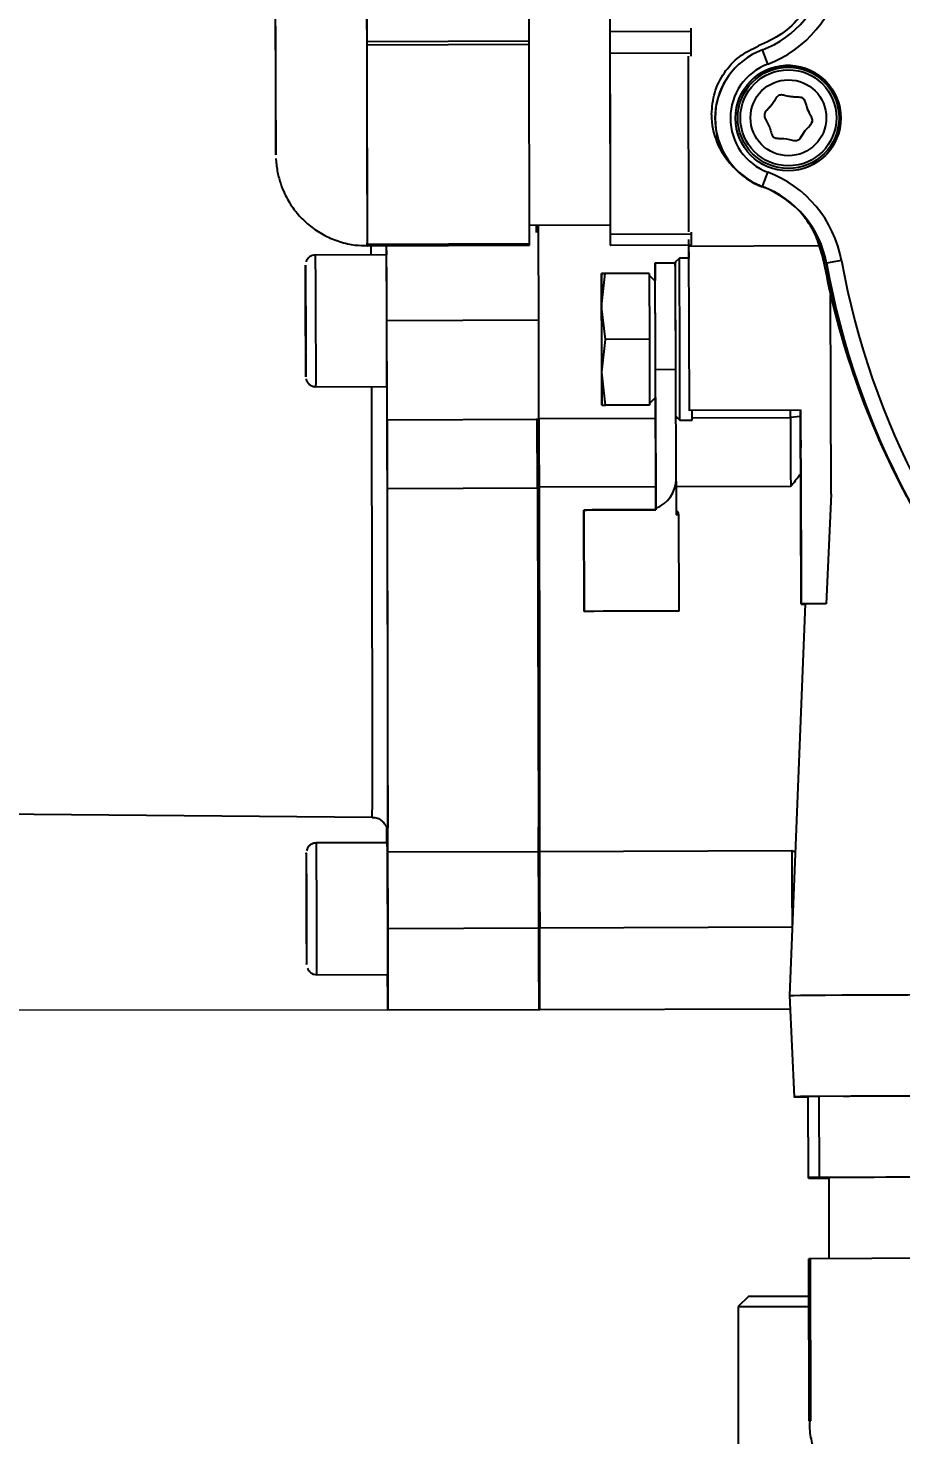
# Model space of a CAD drawing. Header units: millimetres. Extents: x 2271 to 4415, y 823 to 2339.
# Drawn here: x 3550.4 to 3636.6, y 1950.4 to 2089.2 of the extents above; entities that cross this region are included whole.
import ezdxf

# ---------------------------------------------------------------- set-up
doc = ezdxf.new("R2010")
doc.units = ezdxf.units.MM
doc.layers.add('标注', color=3, linetype='Continuous', lineweight=13)
doc.styles.add('SLDTEXTSTYLE1', font='txt.shx', dxfattribs={"width": 0.7, "bigfont": 'gbcbig.shx'})
doc.dimstyles.new('SLDDIMSTYLE12$0', dxfattribs={"dimtxt": 12, "dimasz": 10, "dimexe": 0, "dimexo": 0.0625, "dimgap": 0.875, "dimtad": 1, "dimdec": 1, "dimlfac": 1.8, "dimrnd": 1e-09, "dimzin": 12, "dimdsep": 46, "dimtxsty": 'SLDTEXTSTYLE1', "dimcen": 0.09, "dimdle": 8.16, "dimclrd": 3, "dimclre": 3, "dimadec": 0, "dimazin": 3, "dimtfac": 1, "dimtdec": 1, "dimtofl": 0, "dimtmove": 0, "dimatfit": 3, "dimfxl": 0, "dimfrac": 2, "dimtolj": 1, "dimlwd": 5, "dimlwe": 5, "dimarcsym": 0})

# ---------------------------------------------------------------- blocks, each defined once
blk = doc.blocks.new('*D180')
at = {"layer": 'Defpoints', "color": 0, "transparency": 16777216}
for p in [(3585.56, 2128.31), (3445.91, 1992.31), (3585.96, 1992.31)]:
    blk.add_point(p, dxfattribs=at)
at = {"layer": '标注', "color": 3, "lineweight": 5, "transparency": 16777216}
blk.add_line((3585.5, 2128.31), (3445.91, 2128.31), dxfattribs=at)
at = {"layer": '标注', "color": 3, "linetype": 'Continuous', "lineweight": 5, "transparency": 16777216}
for p, q in [((3445.91, 2118.31), (3445.91, 2002.31)), ((3585.89, 1992.31), (3445.91, 1992.31))]:
    blk.add_line(p, q, dxfattribs=at)
at = {"layer": '标注', "color": 3, "transparency": 16777216}
for points in [[(3444.24, 2118.31), (3447.58, 2118.31), (3445.91, 2128.31)], [(3444.24, 2002.31), (3447.58, 2002.31), (3445.91, 1992.31)]]:
    blk.add_solid(points, dxfattribs=at)
at = {"layer": '标注', "color": 0, "transparency": 16777216, "insert": (3440.03, 2060.31), "char_height": 10, "attachment_point": 5, "rotation": 90, "style": 'SLDTEXTSTYLE1'}
blk.add_mtext('\\A1;136', dxfattribs=at)

msp = doc.modelspace()

# ---------------------------------------------------------------- linework, layer by layer
at = {"color": 7, "linetype": 'Continuous', "lineweight": 25}
for p, q in [((3599.906, 2087.911), (3599.825, 2107.584)), ((3607.902, 2088.846), (3607.829, 2106.699)), ((3583.906, 2087.861), (3583.866, 2097.697)), ((3607.902, 2088.846), (3615.902, 2088.871)), ((3615.902, 2088.871), (3615.901, 2089.173)), ((3583.906, 2087.861), (3599.906, 2087.911)), ((3583.907, 2087.533), (3599.907, 2087.584)), ((3583.929, 2077.697), (3583.907, 2087.533)), ((3599.95, 2067.912), (3599.907, 2087.584)), ((3607.909, 2086.7), (3615.909, 2086.725)), ((3607.948, 2068.846), (3607.909, 2086.7)), ((3615.91, 2086.423), (3615.909, 2086.725)), ((3620.137, 2085.134), (3620.114, 2085.108)), ((3617.908, 2080.669), (3617.908, 2080.62)), ((3623.711, 2081.431), (3623.377, 2081.055)), ((3623.715, 2081.428), (3623.718, 2081.432)), ((3626.611, 2078.26), (3627.141, 2079.06)), ((3627.141, 2079.06), (3627.282, 2079.219)), ((3627.281, 2079.226), (3627.278, 2079.222)), ((3583.95, 2067.861), (3583.929, 2077.697)), ((3622.91, 2073.525), (3622.933, 2073.55)), ((3599.946, 2069.748), (3607.924, 2069.773)), ((3607.902, 2069.773), (3607.906, 2068.846)), ((3583.95, 2067.861), (3599.95, 2067.912)), ((3583.95, 2067.697), (3599.95, 2067.748)), ((3607.912, 2067.773), (3607.948, 2067.773)), ((3607.948, 2068.846), (3615.948, 2068.871)), ((3607.948, 2067.773), (3615.948, 2067.798)), ((3615.647, 2068.334), (3615.649, 2067.676)), ((3615.649, 2067.763), (3615.653, 2066.495)), ((3615.948, 2068.871), (3615.947, 2069.036)), ((3628.302, 2068.371), (3628.944, 2066.38)), ((3585.821, 2066.814), (3578.821, 2066.792)), ((3583.93, 2067.697), (3583.95, 2067.697)), ((3584.323, 2066.809), (3584.32, 2067.699)), ((3585.805, 2067.703), (3585.808, 2066.814)), ((3614.734, 2066.492), (3614.335, 2066.091)), ((3615.653, 2066.495), (3614.734, 2066.492)), ((3615.649, 2067.676), (3628.583, 2067.717)), ((3615.649, 2067.676), (3615.7, 2051.475)), ((3628.944, 2066.38), (3628.944, 2066.331)), ((3607.039, 2064.968), (3607.039, 2064.968)), ((3607.059, 2061.718), (3607.411, 2064.969)), ((3611.732, 2064.982), (3607.398, 2064.969)), ((3611.745, 2064.982), (3607.411, 2064.969)), ((3611.732, 2064.982), (3611.745, 2064.982)), ((3611.745, 2064.982), (3611.772, 2058.483)), ((3614.336, 2065.991), (3612.336, 2065.984)), ((3629.255, 2065.978), (3629.232, 2065.952)), ((3612.341, 2064.219), (3611.746, 2064.811)), ((3577.829, 2063.283), (3577.835, 2063.294)), ((3577.836, 2060.278), (3577.829, 2063.283)), ((3577.835, 2063.283), (3577.829, 2063.283)), ((3577.835, 2063.294), (3577.848, 2060.299)), ((3629.726, 2043.199), (3629.664, 2062.87)), ((3607.438, 2058.469), (3607.059, 2061.718)), ((3577.848, 2057.283), (3577.836, 2060.278)), ((3577.848, 2060.278), (3577.836, 2060.278)), ((3577.848, 2060.299), (3577.854, 2057.294)), ((3600.859, 2060.361), (3585.859, 2060.314)), ((3607.079, 2055.218), (3607.438, 2058.469)), ((3611.772, 2058.483), (3607.438, 2058.469)), ((3611.772, 2058.483), (3611.786, 2051.983)), ((3577.854, 2057.294), (3577.848, 2057.283)), ((3612.381, 2055.511), (3614.381, 2055.517)), ((3612.419, 2041.83), (3612.381, 2055.511)), ((3614.411, 2044.664), (3614.381, 2055.517)), ((3607.452, 2051.969), (3607.079, 2055.218)), ((3578.862, 2053.792), (3585.862, 2053.814)), ((3611.786, 2052.154), (3612.377, 2052.749)), ((3612.367, 2052.739), (3612.405, 2041.83)), ((3607.08, 2051.968), (3607.08, 2051.968)), ((3611.786, 2051.983), (3607.452, 2051.969)), ((3615.7, 2051.475), (3626.7, 2051.51)), ((3615.7, 2051.464), (3615.7, 2051.475)), ((3626.7, 2051.472), (3615.988, 2051.438)), ((3626.7, 2051.51), (3626.76, 2032.38)), ((3626.7, 2051.51), (3626.7, 2051.472)), ((3626.76, 2032.342), (3626.7, 2051.472)), ((3600.876, 2050.56), (3585.876, 2050.513)), ((3600.876, 2050.673), (3612.374, 2050.709)), ((3614.393, 2050.881), (3614.784, 2050.492)), ((3614.394, 2050.715), (3614.559, 2050.716)), ((3614.784, 2050.492), (3615.984, 2050.496)), ((3615.987, 2050.72), (3625.702, 2050.751)), ((3626.709, 2048.505), (3626.709, 2048.514)), ((3626.709, 2048.514), (3626.712, 2047.818)), ((3626.712, 2047.81), (3626.709, 2048.505)), ((3626.712, 2047.818), (3626.712, 2047.81)), ((3626.715, 2046.7), (3626.715, 2046.714)), ((3626.715, 2046.714), (3626.717, 2045.953)), ((3626.717, 2045.939), (3626.715, 2046.7)), ((3626.715, 2046.7), (3626.715, 2046.7)), ((3626.717, 2045.953), (3626.717, 2045.939)), ((3612.396, 2044.658), (3612.409, 2044.658)), ((3612.406, 2041.658), (3612.396, 2044.658)), ((3612.409, 2044.658), (3612.419, 2041.658)), ((3614.406, 2044.487), (3614.416, 2041.164)), ((3626.722, 2044.626), (3626.724, 2043.781)), ((3626.722, 2044.608), (3626.722, 2044.626)), ((3626.724, 2043.763), (3626.722, 2044.608)), ((3626.722, 2044.608), (3626.722, 2044.608)), ((3600.884, 2043.775), (3585.884, 2043.728)), ((3612.397, 2043.91), (3600.884, 2043.874)), ((3625.723, 2043.952), (3614.408, 2043.916)), ((3626.724, 2043.781), (3626.724, 2043.773)), ((3626.724, 2043.773), (3626.75, 2035.665)), ((3626.724, 2043.77), (3626.724, 2043.763)), ((3626.75, 2035.662), (3626.724, 2043.77)), ((3629.726, 2043.199), (3629.234, 2032.388)), ((3605.321, 2031.636), (3605.29, 2041.636)), ((3605.29, 2041.636), (3605.291, 2041.636)), ((3606.366, 2041.639), (3605.291, 2041.636)), ((3605.291, 2041.636), (3605.323, 2031.636)), ((3612.405, 2041.83), (3612.405, 2041.658)), ((3612.405, 2041.83), (3612.405, 2041.83)), ((3612.405, 2041.658), (3612.406, 2041.658)), ((3612.419, 2041.83), (3612.419, 2041.83)), ((3612.419, 2041.658), (3612.419, 2041.83)), ((3612.419, 2041.658), (3612.419, 2041.658)), ((3614.706, 2031.665), (3614.676, 2041.165)), ((3626.75, 2035.665), (3626.75, 2035.662)), ((3627.162, 2032.365), (3625.598, 1993.749)), ((3629.234, 2032.388), (3626.76, 2032.38)), ((3626.76, 2032.38), (3626.76, 2032.342)), ((3626.76, 2032.342), (3627.161, 2032.343)), ((3605.321, 2031.636), (3605.323, 2031.636)), ((3473.77, 2012.331), (3584.414, 2011.327)), ((3585.902, 2009.837), (3585.9, 2009.833)), ((3585.904, 2008.814), (3578.904, 2008.792)), ((3600.935, 2007.921), (3585.935, 2007.874)), ((3600.935, 2007.952), (3625.836, 2008.031)), ((3625.836, 2008.031), (3626.171, 2007.904)), ((3577.914, 2005.753), (3577.924, 2004.03)), ((3577.914, 2004.011), (3577.914, 2005.753)), ((3577.925, 2000.547), (3577.914, 2004.011)), ((3577.924, 2004.011), (3577.914, 2004.011)), ((3577.924, 2004.03), (3577.935, 2000.566)), ((3577.935, 1998.825), (3577.925, 2000.547)), ((3577.935, 2000.547), (3577.925, 2000.547)), ((3577.935, 2000.566), (3577.935, 1998.825)), ((3600.947, 2000.374), (3585.948, 2000.327)), ((3625.86, 2000.471), (3600.947, 2000.392)), ((3625.86, 2000.471), (3625.861, 2000.251)), ((3578.945, 1995.792), (3585.945, 1995.814)), ((3625.598, 1993.749), (3626.066, 1983.75)), ((3585.956, 1992.314), (3600.956, 1992.361)), ((3600.886, 1992.361), (3625.659, 1992.439)), ((3627.479, 1975.774), (3627.454, 1983.774)), ((3627.454, 1983.774), (3627.454, 1983.736)), ((3627.48, 1975.736), (3627.454, 1983.736)), ((3646.381, 1983.857), (3628.528, 1983.781)), ((3628.553, 1975.781), (3628.528, 1983.781)), ((3627.479, 1975.774), (3627.48, 1975.736)), ((3646.406, 1975.857), (3628.553, 1975.781)), ((3628.553, 1975.736), (3629.48, 1975.737)), ((3629.48, 1975.761), (3629.505, 1967.785)), ((3647.341, 1967.861), (3627.669, 1967.778)), ((3627.555, 1951.777), (3627.505, 1967.776)), ((3627.505, 1967.776), (3627.505, 1967.734)), ((3627.555, 1951.734), (3627.505, 1967.734)), ((3627.719, 1951.778), (3627.669, 1967.778)), ((3621.554, 1964.062), (3620.554, 1963.062)), ((3627.68, 1964.062), (3621.554, 1964.062)), ((3620.554, 1963.062), (3620.554, 1936.062)), ((3620.554, 1963.062), (3627.683, 1963.062)), ((3627.555, 1951.777), (3627.555, 1951.755)), ((3627.555, 1951.755), (3627.555, 1951.734))]:
    msp.add_line(p, q, dxfattribs=at)
at = {"color": 7, "linetype": 'Continuous', "lineweight": 25, "flags": 128}
for points in [[(3583.929, 2077.697), (3583.923, 2080.044), (3583.917, 2082.521), (3583.91, 2085.087), (3583.902, 2087.697), (3583.893, 2090.308), (3583.884, 2092.874), (3583.875, 2095.351), (3583.866, 2097.697)], [(3574.841, 2090.547), (3574.847, 2088.64), (3574.853, 2086.698), (3574.86, 2084.79), (3574.866, 2082.987), (3574.873, 2081.353), (3574.88, 2079.947), (3574.886, 2078.821), (3574.892, 2078.014), (3574.897, 2077.556), (3574.9, 2077.463), (3574.903, 2077.74), (3574.904, 2078.375), (3574.904, 2079.346), (3574.902, 2080.618), (3574.899, 2082.145), (3574.896, 2083.872), (3574.891, 2085.735), (3574.885, 2087.669)], [(3574.885, 2087.669), (3574.879, 2089.603)], [(3607.909, 2086.7), (3607.908, 2086.968), (3607.907, 2087.236), (3607.907, 2087.504), (3607.906, 2087.773), (3607.905, 2088.041), (3607.904, 2088.31), (3607.903, 2088.578), (3607.902, 2088.846)], [(3615.909, 2086.725), (3615.908, 2086.993), (3615.907, 2087.261), (3615.907, 2087.53), (3615.906, 2087.798), (3615.905, 2088.066), (3615.904, 2088.335), (3615.903, 2088.603), (3615.902, 2088.871)], [(3583.907, 2087.533), (3583.907, 2087.574), (3583.907, 2087.615), (3583.907, 2087.656), (3583.907, 2087.697), (3583.907, 2087.738), (3583.907, 2087.779), (3583.906, 2087.82), (3583.906, 2087.861)], [(3599.907, 2087.584), (3599.907, 2087.625), (3599.907, 2087.666), (3599.907, 2087.707), (3599.907, 2087.748), (3599.907, 2087.789), (3599.906, 2087.83), (3599.906, 2087.87), (3599.906, 2087.911)], [(3574.901, 2076.685), (3574.901, 2076.68), (3574.903, 2076.676)], [(3583.95, 2067.697), (3583.95, 2067.718), (3583.95, 2067.738), (3583.95, 2067.758), (3583.95, 2067.779), (3583.95, 2067.799), (3583.95, 2067.82), (3583.95, 2067.84), (3583.95, 2067.861)], [(3599.95, 2067.748), (3599.95, 2067.768), (3599.95, 2067.788), (3599.95, 2067.809), (3599.95, 2067.829), (3599.95, 2067.85), (3599.95, 2067.87), (3599.95, 2067.891), (3599.95, 2067.912)], [(3577.829, 2065.493), (3577.828, 2065.606), (3577.824, 2065.788), (3577.824, 2065.788)], [(3612.381, 2055.511), (3612.376, 2057.084), (3612.371, 2058.724), (3612.366, 2060.353), (3612.36, 2061.892), (3612.354, 2063.267), (3612.349, 2064.412), (3612.343, 2065.271), (3612.339, 2065.804), (3612.336, 2065.984), (3612.334, 2065.804), (3612.333, 2065.271), (3612.333, 2064.412), (3612.333, 2064.288)], [(3614.372, 2058.491), (3614.367, 2060.124), (3614.361, 2061.682), (3614.355, 2063.09), (3614.35, 2064.283), (3614.344, 2065.205), (3614.34, 2065.814), (3614.336, 2066.08), (3614.334, 2065.991)], [(3577.859, 2054.789), (3577.859, 2054.789), (3577.86, 2054.825)], [(3584.414, 2011.327), (3584.418, 2011.371), (3584.424, 2011.724), (3584.429, 2012.427), (3584.432, 2013.474), (3584.435, 2014.859), (3584.436, 2016.572), (3584.436, 2018.6), (3584.434, 2020.928), (3584.432, 2023.54), (3584.428, 2026.417), (3584.423, 2029.538), (3584.416, 2032.881), (3584.409, 2036.421), (3584.401, 2040.133), (3584.391, 2043.991), (3584.381, 2047.967), (3584.369, 2052.031), (3584.364, 2053.809)], [(3585.849, 2053.814), (3585.854, 2051.782), (3585.866, 2047.593), (3585.877, 2043.496), (3585.887, 2039.52), (3585.895, 2035.694), (3585.903, 2032.045), (3585.909, 2028.6), (3585.915, 2025.384), (3585.919, 2022.419), (3585.921, 2019.727), (3585.923, 2017.327), (3585.923, 2015.237), (3585.922, 2013.472), (3585.919, 2012.045), (3585.916, 2010.965), (3585.911, 2010.241), (3585.904, 2009.877), (3585.902, 2009.837)], [(3625.702, 2050.751), (3625.7, 2051.328), (3625.7, 2051.468)], [(3626.702, 2050.853), (3626.677, 2050.848), (3625.702, 2050.751)], [(3625.702, 2050.751), (3625.703, 2050.398), (3625.705, 2049.879), (3625.707, 2049.201), (3625.71, 2048.378), (3625.713, 2047.424), (3625.716, 2046.355), (3625.72, 2045.191), (3625.723, 2043.952)], [(3585.884, 2043.728), (3585.895, 2039.598), (3585.904, 2035.601), (3585.913, 2031.76), (3585.92, 2028.102), (3585.926, 2024.649), (3585.931, 2021.423), (3585.935, 2018.445), (3585.938, 2015.734), (3585.939, 2013.306), (3585.939, 2011.179), (3585.938, 2009.364), (3585.935, 2007.874)], [(3600.884, 2043.775), (3600.895, 2039.646), (3600.904, 2035.648), (3600.913, 2031.807), (3600.92, 2028.149), (3600.926, 2024.696), (3600.931, 2021.47), (3600.935, 2018.492), (3600.938, 2015.781), (3600.939, 2013.354), (3600.939, 2011.226), (3600.938, 2009.411), (3600.935, 2007.921)], [(3605.29, 2041.636), (3605.56, 2041.636), (3606.107, 2041.638), (3606.896, 2041.641), (3607.878, 2041.644), (3608.991, 2041.647), (3610.166, 2041.651), (3611.328, 2041.655), (3612.405, 2041.658)], [(3612.419, 2041.658), (3611.344, 2041.655), (3610.182, 2041.651), (3609.007, 2041.647), (3607.892, 2041.644), (3606.908, 2041.641), (3606.116, 2041.638), (3605.565, 2041.636), (3605.291, 2041.636)], [(3606.364, 2041.639), (3606.671, 2041.64), (3607.271, 2041.642), (3608.11, 2041.644), (3609.115, 2041.648), (3610.195, 2041.651), (3611.255, 2041.654), (3612.201, 2041.657), (3612.419, 2041.658)], [(3612.419, 2041.658), (3612.211, 2041.657), (3611.267, 2041.654), (3610.207, 2041.651), (3609.127, 2041.648), (3608.121, 2041.644), (3607.279, 2041.642), (3606.676, 2041.64), (3606.366, 2041.639)], [(3612.419, 2041.658), (3612.415, 2041.658), (3612.406, 2041.658)], [(3614.676, 2041.165), (3614.66, 2041.165), (3614.612, 2041.165), (3614.53, 2041.165), (3614.416, 2041.164)], [(3614.706, 2031.665), (3614.53, 2031.665), (3614.012, 2031.663), (3613.191, 2031.66), (3612.128, 2031.657), (3610.904, 2031.653), (3609.613, 2031.649), (3608.35, 2031.645), (3607.212, 2031.642), (3606.285, 2031.639), (3605.639, 2031.637), (3605.323, 2031.636)], [(3585.871, 2008.814), (3585.867, 2009.364), (3585.86, 2010.252)], [(3577.942, 1996.789), (3577.944, 1996.981), (3577.944, 1997.534), (3577.943, 1998.412), (3577.941, 1999.554), (3577.938, 2000.882), (3577.934, 2002.306), (3577.929, 2003.729), (3577.924, 2005.054), (3577.919, 2006.19), (3577.914, 2007.06), (3577.91, 2007.606), (3577.907, 2007.789), (3577.905, 2007.597), (3577.905, 2007.043), (3577.906, 2006.165), (3577.908, 2005.024), (3577.911, 2003.695), (3577.915, 2002.271), (3577.92, 2000.848), (3577.925, 1999.524), (3577.93, 1998.387), (3577.935, 1997.517), (3577.939, 1996.972), (3577.942, 1996.789)], [(3625.836, 2008.031), (3625.838, 2007.544), (3625.84, 2006.898), (3625.842, 2006.103), (3625.845, 2005.173), (3625.849, 2004.126), (3625.852, 2002.98), (3625.856, 2001.754), (3625.86, 2000.471)], [(3585.948, 2000.327), (3585.952, 1998.458), (3585.956, 1996.736), (3585.959, 1995.228), (3585.96, 1993.99), (3585.96, 1993.071), (3585.959, 1992.505), (3585.956, 1992.314), (3585.952, 1992.505), (3585.947, 1993.071), (3585.941, 1993.99), (3585.935, 1995.228), (3585.932, 1995.814)], [(3625.598, 1993.749), (3625.642, 1993.752), (3625.998, 1993.758), (3626.704, 1993.765), (3627.748, 1993.774), (3629.115, 1993.783), (3630.781, 1993.792), (3632.721, 1993.802), (3634.902, 1993.812), (3637.291, 1993.823), (3639.847, 1993.833), (3642.532, 1993.843), (3645.3, 1993.852), (3648.108, 1993.862), (3650.911, 1993.87), (3653.663, 1993.877), (3656.32, 1993.884), (3658.84, 1993.89), (3661.181, 1993.894), (3663.307, 1993.897), (3665.183, 1993.899), (3666.779, 1993.9), (3668.07, 1993.899), (3669.033, 1993.897)], [(3627.669, 1967.778), (3627.648, 1967.777), (3627.627, 1967.777), (3627.607, 1967.777), (3627.586, 1967.777), (3627.566, 1967.777), (3627.545, 1967.777), (3627.525, 1967.777), (3627.505, 1967.776)], [(3627.719, 1951.778), (3627.698, 1951.777), (3627.678, 1951.777), (3627.657, 1951.777), (3627.636, 1951.777), (3627.616, 1951.777), (3627.596, 1951.777), (3627.575, 1951.777), (3627.555, 1951.777)]]:
    msp.add_lwpolyline(points, dxfattribs=at)
at = {"color": 7, "linetype": 'Continuous', "lineweight": 25}
for centre, radius in [((3625.467, 2080.293), 5.2), ((3625.493, 2080.321), 5), ((3625.498, 2080.327), 4.739), ((3625.5, 2080.329), 3.742)]:
    msp.add_circle(centre, radius, dxfattribs=at)
for centre, radius, start, end in [((1172.689, 2084.929), 2435.21, 0.066914, 0.490422), ((6331.653, 2096.402), 2756.822, 179.953718, 180.409783), ((2013.902, 2085.652), 1560.985, 0.074045, 0.47763), ((3619.417, 2096.392), 10, 290.58662, 349.69397), ((3619.419, 2096.395), 11.5, 290.58662, 349.69398), ((1860.279, 2079.626), 1714.626, 359.901422, 0.268769), ((1172.748, 2075.301), 2435.183, 359.869926, 0.293437), ((3625.465, 2080.29), 7.2, 110.58678, 249.4134), ((3469.091, 2028.046), 164.762, 20.45627, 20.97729), ((3625.442, 2080.265), 7.2, 137.72619, 249.41336), ((3625.467, 2080.293), 5.7, 110.58679, 249.4134), ((3625.459, 2080.284), 5.2, 317.72621, 137.72594), ((3625.108, 2080.632), 7.2, 180.09019, 224.23125), ((2486.269, 2072.514), 1097.672, 359.74859, 0.270567), ((3247.053, 2215.94), 401.946, 339.2524, 339.46673), ((3619.419, 2064.191), 11.5, 10.30623, 69.41324), ((3619.394, 2064.163), 10, 10.30621, 69.41324), ((3619.417, 2064.189), 10, 10.30623, 69.41324), ((3619.111, 2064.511), 10, 10.48648, 37.80325), ((1022.477, 2053.851), 2578.39, 0.144658, 0.35331), ((5240.604, 2078.305), 1632.725, 180.331938, 180.3696), ((1975.268, 2068.036), 1632.68, 359.990748, 0.02841), ((1983.268, 2068.062), 1632.68, 359.990748, 0.02841), ((2530.829, 2058.45), 1048.025, 0.10183, 0.45607), ((2538.297, 2058.473), 1047.557, 0.101779, 0.456178), ((-631.955, 2047.544), 4217.833, 0.173468, 0.27385), ((2579.83, 2057.455), 1034.943, 0.057391, 0.500284), ((4881.918, 2064.4), 1304.095, 179.939016, 180.422274), ((2220.653, 2056.958), 1357.203, 0.141342, 0.360319), ((3963.779, 2063.402), 356.743, 179.74859, 180.27057), ((3250.304, 2061.159), 356.755, 0.08979, 0.61175), ((2152.981, 2054.507), 1461.4, 0.039606, 0.45024), ((3707.608, 2080.891), 80, 190.48648, 208.29542), ((3707.942, 2080.265), 80, 190.3062, 221.34361), ((3674.042, 1825.987), 244.134, 100.21812, 100.57087), ((3707.965, 2080.29), 80, 190.30621, 259.69381), ((3707.967, 2080.293), 78.5, 190.30621, 259.69381), ((2357.175, 2054.539), 1255.204, 359.918306, 0.441874), ((7091.989, 2069.427), 3484.958, 180.126742, 180.233607), ((122.129, 2047.509), 3484.958, 0.126742, 0.233607), ((2617.66, 2056.011), 960.201, 359.929219, 0.25625), ((2807.992, 2055.949), 770.874, 359.839675, 0.324314), ((2815.048, 2055.971), 770.817, 359.839654, 0.324328), ((1412.493, 2051.634), 2173.384, 359.970463, 0.228831), ((1427.493, 2051.681), 2173.384, 359.970463, 0.228831), ((-295.02, 2046.084), 3909.412, 0.132005, 0.18183), ((2579.856, 2053.02), 1034.931, 359.860064, 0.30296), ((3963.815, 2055.777), 356.755, 180.08979, 180.61175), ((3250.34, 2053.533), 356.743, 359.74859, 0.27057), ((3551.706, 2051.206), 64.283, 359.36654, 0.20631), ((5060.01, 2048.937), 1474.135, 179.938756, 180.202472), ((5075.01, 2048.985), 1474.135, 179.938756, 180.202472), ((3596.718, 2010.359), 10.831, 180.41895, 182.78629), ((2195.682, 1997.938), 1383.264, 359.911087, 0.449557), ((2202.841, 1997.961), 1383.105, 359.911064, 0.449596), ((5673.877, 2007.44), 2087.941, 179.988075, 180.195186), ((5688.877, 2007.487), 2087.941, 179.988075, 180.195186), ((2688.825, 1995.417), 912.136, 359.808041, 0.311374), ((3637.554, 490.085), 1493.723, 90.346246, 90.387413), ((3637.579, 482.085), 1493.723, 90.346246, 90.387413), ((3628.175, 3469.413), 1493.678, 269.973304, 270.014472), ((3649.679, -252.033), 2227.886, 90.056559, 90.519478)]:
    msp.add_arc(centre, radius, start, end, dxfattribs=at)
for centre, major_axis, ratio, start_param, end_param in [((3615.396, 2044.667), (2.128, -2.118), 0.9982824, 3.9286365, 4.0203054), ((3611.411, 2044.655), (2.112, 2.131), 0.9996447, 4.2654461, 5.4964055)]:
    msp.add_ellipse(centre, major_axis=major_axis, ratio=ratio, start_param=start_param, end_param=end_param, dxfattribs=at)
for points in [[(3628.854, 2095.005), (3628.64, 2094.169), (3628.211, 2092.498), (3626.781, 2090.316), (3624.9, 2088.507), (3623.337, 2087.778), (3622.555, 2087.413)], [(3600.724, 2043.873), (3600.721, 2044.7), (3600.716, 2046.352), (3600.709, 2048.377), (3600.705, 2049.938), (3600.703, 2050.428), (3600.702, 2050.672)], [(3600.724, 2043.873), (3600.73, 2041.801), (3600.743, 2037.657), (3600.761, 2031.83), (3600.779, 2026.394), (3600.794, 2021.451), (3600.808, 2017.059), (3600.82, 2013.303), (3600.83, 2010.167), (3600.834, 2008.691), (3600.837, 2007.952)], [(3600.86, 2000.392), (3600.858, 2001.249), (3600.852, 2002.962), (3600.845, 2005.164), (3600.84, 2006.949), (3600.838, 2007.618), (3600.837, 2007.952)], [(3600.842, 2006.361), (3600.842, 2006.301), (3600.842, 2006.183), (3600.845, 2005.261), (3600.849, 2003.94), (3600.854, 2002.368), (3600.859, 2000.795), (3600.863, 1999.471), (3600.866, 1998.544), (3600.867, 1998.422), (3600.867, 1998.361)], [(3600.886, 1992.361), (3600.885, 1992.477), (3600.885, 1992.709), (3600.879, 1994.495), (3600.871, 1997.096), (3600.864, 1999.293), (3600.86, 2000.392)]]:
    msp.add_open_spline(points, degree=3, dxfattribs=at)
for points, knots in [([(3617.91, 2080.669), (3617.971, 2081.393), (3618.094, 2082.844), (3619.096, 2084.817), (3620.583, 2086.46), (3621.898, 2087.095), (3622.555, 2087.413)], [0, 0, 0, 0, 0.2490317, 0.4993545, 0.7496772, 1, 1, 1, 1]), ([(3615.59, 2086.423), (3615.591, 2086.1), (3615.596, 2084.524), (3615.605, 2081.738), (3615.616, 2078.202), (3615.626, 2074.923), (3615.635, 2072.044), (3615.641, 2070.076), (3615.644, 2069.265), (3615.645, 2069.089)], [0, 0, 0, 0, 0.0466301, 0.227282, 0.407934, 0.5885859, 0.7692378, 0.9498897, 1, 1, 1, 1]), ([(3627.145, 2079.064), (3626.991, 2078.78), (3626.806, 2078.441), (3626.479, 2078.131), (3626.22, 2078.049), (3625.643, 2078.179), (3625.003, 2078.311), (3624.382, 2078.294), (3624.047, 2078.383), (3623.876, 2078.617), (3623.765, 2078.928), (3623.643, 2079.468), (3623.343, 2079.985), (3623.112, 2080.439), (3623.124, 2080.71), (3623.336, 2081.109), (3623.932, 2081.534), (3624.19, 2082.22), (3624.521, 2082.527), (3624.78, 2082.608), (3625.357, 2082.479), (3625.996, 2082.346), (3626.618, 2082.363), (3626.952, 2082.275), (3627.124, 2082.04), (3627.235, 2081.73), (3627.357, 2081.19), (3627.656, 2080.673), (3627.887, 2080.219), (3627.876, 2079.948), (3627.66, 2079.552), (3627.379, 2079.286), (3627.145, 2079.064)], [0, 0, 0, 0, 0.0662649, 0.0793317, 0.0917493, 0.1205736, 0.1985399, 0.2267612, 0.2498448, 0.2658901, 0.2845053, 0.318085, 0.3794264, 0.4082507, 0.4206683, 0.4337351, 0.5, 0.5662649, 0.5793317, 0.5917493, 0.6205736, 0.6985399, 0.7267612, 0.7498448, 0.7658901, 0.7845053, 0.818085, 0.8794264, 0.9082507, 0.9206683, 0.9337351, 1, 1, 1, 1]), ([(3627.615, 2079.595), (3627.674, 2079.653), (3627.778, 2079.756), (3627.871, 2079.945), (3627.885, 2080.215), (3627.61, 2080.74), (3627.318, 2081.324), (3627.175, 2081.929), (3627.004, 2082.229), (3626.733, 2082.335), (3626.404, 2082.362), (3625.851, 2082.341), (3625.276, 2082.496), (3624.774, 2082.606), (3624.521, 2082.52), (3624.417, 2082.443), (3624.382, 2082.39), (3624.382, 2082.39)], [0, 0, 0, 0, 0.0442933, 0.0782703, 0.1105592, 0.1855092, 0.3882407, 0.461623, 0.521646, 0.5633676, 0.6117717, 0.6990871, 0.8585898, 0.9335398, 0.9658287, 0.9998057, 1, 1, 1, 1]), ([(3574.91, 2076.308), (3574.911, 2076.28), (3574.915, 2076.184), (3574.941, 2075.811), (3575.031, 2075.079), (3575.259, 2074.099), (3575.72, 2072.865), (3576.398, 2071.649), (3577.348, 2070.472), (3578.449, 2069.486), (3579.735, 2068.668), (3581.185, 2068.076), (3582.606, 2067.731), (3583.534, 2067.734), (3583.931, 2067.736)], [0, 0, 0, 0, 0.0097053, 0.0332249, 0.0826413, 0.1713125, 0.2497861, 0.3676399, 0.4710802, 0.5759853, 0.6863554, 0.7995369, 0.914206, 1, 1, 1, 1]), ([(3600.644, 2069.015), (3600.644, 2069.024), (3600.643, 2069.462), (3600.643, 2069.607), (3600.642, 2069.75)], [0, 0, 0, 0, 0.0204207, 1, 1, 1, 1]), ([(3578.811, 2066.78), (3578.704, 2066.773), (3578.496, 2066.761), (3578.236, 2066.615), (3578.051, 2066.439), (3577.937, 2066.269), (3577.896, 2066.157), (3577.879, 2066.112)], [0, 0, 0, 0, 0.2579388, 0.5046447, 0.7086223, 0.8810116, 1, 1, 1, 1]), ([(3607.411, 2064.969), (3607.405, 2064.969), (3607.179, 2064.968), (3607.108, 2064.968), (3607.039, 2064.968)], [0, 0, 0, 0, 0.0269952, 1, 1, 1, 1]), ([(3607.039, 2064.968), (3607.078, 2064.968), (3607.129, 2064.968), (3607.344, 2064.969), (3607.398, 2064.969)], [0, 0, 0, 0, 0.7469333, 1, 1, 1, 1]), ([(3577.882, 2054.591), (3577.889, 2054.558), (3577.919, 2054.412), (3578.046, 2054.18), (3578.29, 2053.95), (3578.57, 2053.809), (3578.773, 2053.806), (3578.86, 2053.805)], [0, 0, 0, 0, 0.0748294, 0.3354622, 0.5577007, 0.8095366, 1, 1, 1, 1]), ([(3607.08, 2051.968), (3607.149, 2051.968), (3607.22, 2051.968), (3607.446, 2051.969), (3607.452, 2051.969)], [0, 0, 0, 0, 0.97300478, 1, 1, 1, 1]), ([(3600.705, 2049.856), (3600.708, 2048.856), (3600.718, 2045.6), (3600.735, 2040.31), (3600.754, 2034.119), (3600.772, 2028.388), (3600.789, 2023.201), (3600.803, 2018.65), (3600.815, 2014.814), (3600.825, 2011.753), (3600.832, 2009.541), (3600.836, 2008.133), (3600.837, 2007.951), (3600.837, 2007.86)], [0, 0, 0, 0, 0.0424766, 0.138229, 0.2339813, 0.3297336, 0.425486, 0.5212383, 0.6169907, 0.712743, 0.8084953, 0.9042477, 1, 1, 1, 1]), ([(3626.72, 2045.214), (3626.682, 2045.164), (3626.357, 2044.735), (3626.02, 2044.319), (3625.723, 2043.952)], [0, 0, 0, 0, 0.1172043, 1, 1, 1, 1]), ([(3614.675, 2041.175), (3614.668, 2041.235), (3614.655, 2041.344), (3614.575, 2041.474), (3614.491, 2041.558), (3614.431, 2041.592), (3614.407, 2041.605)], [0, 0, 0, 0, 0.3380438, 0.6128668, 0.8421432, 1, 1, 1, 1]), ([(3629.234, 2032.388), (3628.595, 2032.383), (3627.392, 2032.374), (3627.276, 2032.368), (3627.222, 2032.365)], [0, 0, 0, 0, 0.5305833, 1, 1, 1, 1]), ([(3584.414, 2011.302), (3584.503, 2011.307), (3584.758, 2011.319), (3585.129, 2011.16), (3585.461, 2010.911), (3585.67, 2010.645), (3585.776, 2010.443), (3585.803, 2010.356), (3585.807, 2010.344)], [0, 0, 0, 0, 0.1450973, 0.4159266, 0.6355926, 0.8214957, 0.9758293, 1, 1, 1, 1]), ([(3600.837, 2007.86), (3600.837, 2007.954), (3600.836, 2008.141), (3600.833, 2009.088), (3600.83, 2010.105), (3600.829, 2010.361)], [0, 0, 0, 0, 0.4281403, 0.8562806, 1, 1, 1, 1]), ([(3600.837, 2007.89), (3600.835, 2008.556), (3600.832, 2009.249), (3600.829, 2010.314), (3600.829, 2010.353)], [0, 0, 0, 0, 0.9630145, 1, 1, 1, 1]), ([(3578.901, 2008.777), (3578.819, 2008.777), (3578.631, 2008.776), (3578.376, 2008.654), (3578.17, 2008.483), (3578.04, 2008.302), (3577.966, 2008.147), (3577.944, 2008.053), (3577.935, 2008.019)], [0, 0, 0, 0, 0.1819525, 0.4209904, 0.6165301, 0.781902, 0.919201, 1, 1, 1, 1]), ([(3600.84, 2006.978), (3600.84, 2006.916), (3600.84, 2006.775), (3600.841, 2006.508), (3600.841, 2006.361)], [0, 0, 0, 0, 0.4451848, 1, 1, 1, 1]), ([(3600.867, 1998.361), (3600.868, 1997.959), (3600.873, 1996.477), (3600.879, 1994.486), (3600.885, 1992.692), (3600.885, 1992.471), (3600.886, 1992.361)], [0, 0, 0, 0, 0.1102865, 0.4068576, 0.7034288, 1, 1, 1, 1]), ([(3578.017, 1996.437), (3578.053, 1996.352), (3578.13, 1996.174), (3578.359, 1995.962), (3578.64, 1995.813), (3578.851, 1995.806), (3578.947, 1995.803)], [0, 0, 0, 0, 0.2289572, 0.4785056, 0.7623915, 1, 1, 1, 1]), ([(3627.454, 1983.769), (3627.09, 1983.766), (3626.261, 1983.759), (3625.956, 1983.75), (3626.261, 1983.744), (3627.09, 1983.742), (3627.454, 1983.741)], [0, 0, 0, 0, 0.21992535, 0.5, 0.78007465, 1, 1, 1, 1]), ([(3644.325, 1983.848), (3644.069, 1983.847), (3642.397, 1983.842), (3639.428, 1983.83), (3635.665, 1983.815), (3632.769, 1983.801), (3631.421, 1983.794), (3630.941, 1983.791)], [0, 0, 0, 0, 0.0483966, 0.3163641, 0.5843316, 0.8522991, 1, 1, 1, 1]), ([(3627.597, 1951.755), (3627.588, 1951.499), (3627.56, 1950.697), (3627.839, 1949.4), (3628.363, 1947.952), (3629.089, 1946.693), (3629.945, 1945.627), (3630.888, 1944.755), (3631.869, 1944.071), (3632.845, 1943.561), (3633.773, 1943.207), (3634.611, 1942.984), (3635.304, 1942.863), (3635.819, 1942.81), (3636.133, 1942.792), (3636.289, 1942.787), (3636.381, 1942.784), (3636.419, 1942.784), (3636.438, 1942.783)], [0, 0, 0, 0, 0.0532322, 0.1667177, 0.2730474, 0.3732667, 0.4677947, 0.5566717, 0.6396428, 0.7161697, 0.7854007, 0.8460975, 0.8963537, 0.9322828, 0.9543996, 0.9681561, 0.9842549, 1, 1, 1, 1])]:
    msp.add_open_spline(points, degree=3, knots=knots, dxfattribs=at)

# ---------------------------------------------------------------- dimensions: what is measured, and where the dimension line sits
at = {"layer": '标注'}
dim = msp.add_linear_dim(base=(3445.909, 1992.314), p1=(3585.56, 2128.313), p2=(3585.956, 1992.314), angle=90, text='136', dimstyle='SLDDIMSTYLE12$0', override={"dimtxt": 10, "dimtdec": 3, "dimtzin": 0}, dxfattribs=at)
dim.commit()
dim.dimension.update_dxf_attribs({"geometry": '*D180', "text_midpoint": (3440.034, 2060.314)})

doc.saveas('drawing.dxf')
